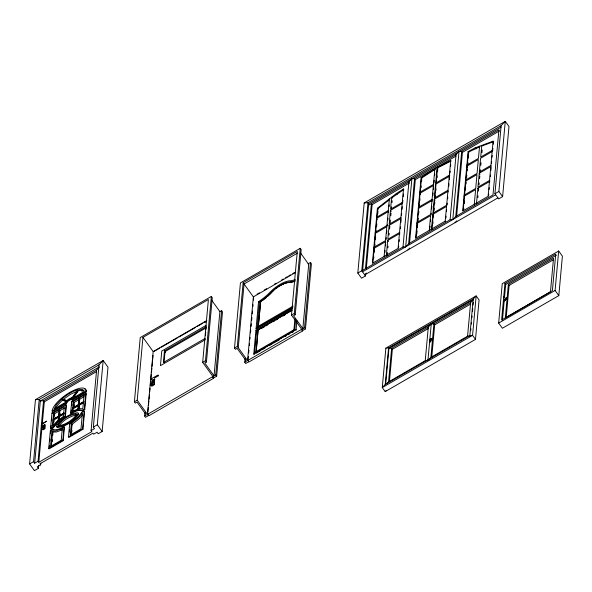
<?xml version="1.0" encoding="UTF-8"?>
<svg xmlns="http://www.w3.org/2000/svg" width="592" height="592" viewBox="0 0 592 592"><rect width="100%" height="100%" fill="white"/><g stroke="black" fill="none" stroke-linecap="round" stroke-linejoin="round"><path stroke-width="0.89" d="M152.943 382.262L152.758 382.95L153.372 382.624A1.354 0.466 -35.8 0 1 153.424 382.499M43.46 426.669L42.994 427.054L43.49 427.912L43.919 427.224L43.349 426.632M295.586 320.139L294.661 330.269L256.099 352.573L258.097 329.951L291.967 310.363M43.201 427.128C43.046 428.475 44.533 425.929 43.468 426.558M41.788 423.931L46.687 421.156L42.89 423.628M29.6 463.95L35.446 399.674L103.163 360.513L108.003 367.218L102.15 431.494L98.198 433.773L97.088 432.227L93.699 434.188L92.951 433.159L39.916 463.832L40.656 464.861L37.274 466.822L38.391 468.368L34.44 470.655L29.6 463.95L33.552 461.664L39.213 399.437L99.027 364.842L103.163 360.513L97.31 424.79L102.15 431.494M98.96 367.625L96.6 370.096L43.556 400.777L38.051 461.257L34.669 463.21L40.33 400.984L39.213 399.437L35.446 399.674M96.6 370.096L91.094 430.576L91.834 431.612L38.798 462.285L44.304 401.805L43.556 400.777L40.33 400.984L99.345 366.848M38.391 468.368L38.635 465.623M43.623 425.152L44.755 424.501L45.125 425.012L44.777 428.815L43.083 429.792L43.061 425.478L43.431 425.996M43.468 426.839L43.882 427.602M40.656 464.861L40.826 463.033M44.777 428.815L44.755 424.501M52.91 429.17L53.014 429.474C56.788 430.784 60.673 428.216 64.062 426.773L64.432 427.283L63.211 440.692L49.106 448.847L48.736 448.336L50.342 430.658L52.91 429.17L53.384 429.984M50.527 428.615L51.955 412.979L66.06 404.824L66.43 405.335L65.401 416.679L57.676 422.533L53.465 427.646L50.905 429.126L50.527 428.615L53.095 427.128L57.298 422.015L65.024 416.169L66.06 404.824M49.269 447.078L49.432 445.31M49.832 440.892L49.994 439.123M50.475 433.825L50.638 432.056M50.905 429.126L51.238 425.448M51.652 420.853L51.822 419.01M51.926 430.902L50.505 446.479L61.228 440.278L62.301 428.504L55.537 430.998L51.926 430.902L53.043 432.449M53.569 412.876L52.333 426.395L56.366 421.874L63.403 416.391L64.284 406.674L53.569 412.876L54.679 414.422L54.531 416.05M53.228 425.752L53.421 419.092L58.497 416.154L59.015 410.456L59.577 410.13L59.955 410.648L59.511 415.532M51.334 446.59L52.666 431.931L56.284 432.027L62.352 429.836M58.142 417.086L53.791 419.61L54.309 413.912L59.385 410.974L59.015 410.456M52.207 441.61L52.377 439.775M52.792 435.194L52.962 433.366M53.983 422.089L54.138 420.416M58.031 421.312L58.467 416.45L53.391 419.38M58.697 418.581L58.467 416.45M58.608 420.823L59.037 416.117L64.143 412.89L59.059 415.828L59.577 410.13M59.119 419.772L59.037 416.117M59.881 416.043L60.103 413.601M63.211 440.692L62.841 440.174L64.062 426.773M68.487 436.911L69.701 423.509L77.426 417.663L81.629 412.565L84.197 411.077L84.575 411.595L82.961 429.267L68.857 437.429L68.487 436.911L82.591 428.756L84.197 411.077M70.67 412.905L71.699 401.561L85.81 393.399L86.18 393.917L84.76 409.546L82.192 411.026L81.718 410.204C77.944 408.894 74.059 411.455 70.67 412.905L71.04 413.416C74.437 411.973 78.322 409.405 82.088 410.715L82.192 411.026M69.345 432.064L69.59 429.385M71.04 413.416L71.358 409.93M71.758 405.564L71.913 403.818M71.329 423.287L70.256 435.053L80.978 428.852L82.399 413.275L78.359 417.797L71.329 423.287L72.446 424.834M86.18 393.917L73.312 401.457L72.431 411.166L79.195 408.672L82.806 408.776L84.034 395.256M73.245 411.455L73.171 407.666L78.248 404.736L78.766 399.038L79.328 398.712L79.698 399.223L79.18 404.921M71.084 435.179L72.069 424.316L79.106 418.833L82.725 414.874M71.787 432.079L71.95 430.266M74.133 406.26L74.281 404.632M77.789 409.723L78.218 405.024L73.142 407.962M78.233 409.457L78.521 406.327M78.84 402.804L78.766 399.038M78.344 409.56L78.788 404.699L83.864 401.761M79.328 398.712L78.81 404.403L83.886 401.472M78.788 409.264L79.158 405.217L78.788 404.699M79.38 407.348L79.528 405.727M84.76 409.546L84.382 409.035L85.81 393.399M91.094 430.576L94.476 428.623L93.358 427.076L99.027 364.842M148.555 413.852L148.385 415.673L145.565 417.301L144.633 416.013L146.328 415.036L137.026 402.146L135.331 403.122L134.399 401.835L140.252 337.558L211.344 296.444L212.276 297.732L206.43 362.008L204.736 362.985L214.038 375.876L215.732 374.899L221.586 310.622L219.891 311.599L214.038 375.876M137.218 400.207L142.938 337.388L208.391 299.537L202.679 362.348L212.913 376.527L147.46 414.385L137.218 400.207L134.399 401.835M144.633 416.013L144.973 412.343M147.46 414.385L153.173 351.567L142.938 337.388M147.889 411.906L148.303 407.355M148.474 405.535L148.888 400.984M149.051 399.163L149.465 394.612M149.717 391.882L150.042 388.241M150.294 385.51L150.627 381.87M150.871 379.139L151.286 374.588M151.456 372.76L151.87 368.209M152.033 366.389L152.447 361.838M152.618 360.017L153.032 355.466M151.693 385.658L152.166 380.501L154.579 379.102L154.386 384.622L151.878 386.073L151.693 385.658L154.112 384.26L154.579 379.102M151.878 386.073L152.166 380.501M152.817 383.12L153.128 383.061M153.062 382.269L153.417 382.351M205.972 329.396L206.223 326.703L164.465 350.849L163.399 362.533L205.158 338.387M164.043 362.408L165.02 351.626L205.994 327.931M205.402 335.694L205.727 332.097M206.43 362.008L205.498 360.72L211.344 296.444M148.385 415.673L147.645 414.644L148.207 414.311L149.14 415.606L213.468 378.399L213.631 376.564M213.468 378.399L212.535 377.111L213.098 376.786L213.845 377.814L216.665 376.186L222.511 311.91L221.586 310.622M248.226 360.794L248.492 361.882L245.665 363.51L244.74 362.223L246.427 361.246L237.126 348.355L235.431 349.332L234.499 348.044L240.433 282.887L300.24 248.3L301.173 249.587L295.245 314.744L293.551 315.721L302.86 328.612L304.547 327.628L310.482 262.478L308.084 263.862M237.325 346.409L243.12 282.717L297.288 251.393L291.493 315.085L301.728 329.263L247.56 360.587L237.325 346.409L234.499 348.044M238.25 347.704L244.052 284.012L297.421 253.139M244.74 362.223L245.073 358.552M247.56 360.587L253.354 296.895L243.12 282.717M248.1 359.285L248.344 356.554M248.677 352.913L248.921 350.19M249.336 345.639L249.506 343.819M249.92 339.268L250.083 337.447M250.497 332.896L250.749 330.166M251.075 326.532L251.326 323.802M251.659 320.161L251.903 317.43M252.236 313.79L252.488 311.059M252.902 306.515L253.065 304.695M253.48 300.144L253.642 298.324M291.812 310.304L256.721 330.602L254.582 354.127L253.761 354.097L255.944 330.092L291.878 309.305M292.655 307.751L256.077 328.627L258.534 301.676A24.686 8.429 -35.8 0 0 269.345 292.988A17.235 5.883 -35.8 0 1 280.164 284.301A17.235 5.883 -35.8 0 1 290.509 280.749A24.686 8.429 -35.8 0 0 295.282 279.579M257.128 328.294L259.511 302.157A23.946 8.17 -35.8 0 0 269.996 293.728A16.717 5.705 -35.8 0 1 280.49 285.3A16.717 5.705 -35.8 0 1 290.524 281.859A23.946 8.17 -35.8 0 0 295.156 280.719M260.702 301.35L258.208 327.443L260.702 301.35A24.183 8.251 -35.8 0 0 270.833 292.936L271.587 292.115A14.526 4.958 -35.8 0 1 279.254 285.958L280.852 285.033A14.526 4.958 -35.8 0 1 288.186 282.517L289.547 282.48A24.908 8.503 -35.8 0 0 294.942 281.244M256.099 352.573L258.097 329.951M295.245 314.744L294.313 313.449L300.24 248.3M256.129 351.618L293.935 329.759L294.92 318.925M296.895 320.731L296.052 330.144L296.081 329.618L253.761 354.097M248.211 360.942L248.958 361.971L302.564 330.972L301.831 329.796M302.564 330.972L302.734 329.13M302.86 328.612L308.706 264.335L300.433 252.873M301.816 329.936L302.66 330.551L305.479 328.915L311.407 263.766L310.482 262.478M365.656 274.081L365.493 275.924L361.542 278.21L357.82 273.053L364.198 202.93L505.265 121.345L508.987 126.503L502.608 196.625L498.656 198.905L494.934 193.754L501.128 125.674L505.265 121.345L498.886 191.468L502.608 196.625M365.493 275.924L361.771 270.766L367.965 202.693L501.128 125.674M364.198 202.93L367.965 202.693L368.705 203.722L362.511 271.802L495.682 194.783M365.464 268.709L371.399 203.552L372.139 204.588L366.293 268.82M377.422 208.236L372.412 263.24L398.09 248.396L403.5 188.966L396.329 193.54L377.422 208.236L378.17 209.265M372.871 262.841L374.129 249.025M374.314 246.99L375.498 233.995L375.121 233.477L386.835 226.706L385.57 240.567L373.863 247.338M375.683 231.96L376.867 218.966M373.678 258.563L373.841 256.758M374.255 252.244L374.418 250.438M374.847 245.769L375.002 244.037M375.395 239.708L375.631 237.111M376.053 232.478L376.209 230.747M376.608 226.41L376.845 223.813M377.755 213.793L377.999 211.078M384.127 256.469L385.466 241.736L373.759 248.507L374.499 249.535M387.471 224.324L387.309 226.055L386.939 225.537L388.197 211.677L376.49 218.455L377.237 219.484M388.308 210.515L389.358 198.956L389.728 199.474L377.792 208.747L376.971 217.797L376.601 217.286L388.308 210.515L388.678 211.026M384.918 252.384L385.081 250.542M385.503 245.939L385.673 244.096M386.102 239.353L386.258 237.621M386.65 233.285L386.887 230.688M387.864 219.995L388.019 218.263M389.085 206.586L389.247 204.802M399.8 234.173L399.43 233.662L387.723 240.433L386.384 255.167L386.754 255.685M401.169 219.144L400.799 218.633L389.092 225.404L387.827 239.264L399.533 232.493L399.911 233.004M402.168 203.604L390.454 210.375L389.196 224.235L400.902 217.464M387.212 255.278L387.464 252.518M387.878 247.907L388.049 246.065M389.048 235.098L389.203 233.366M389.595 229.03L389.832 226.433L389.092 225.404M390.18 222.666L390.417 220.069M390.809 215.74L391.046 213.142M391.386 209.376L391.623 206.8M392.015 202.501L392.17 200.777M385.866 348.126L382.277 387.568L385.2 391.615L475.487 339.401L479.076 299.959L476.16 295.911L385.866 348.126L388.559 347.955L473.2 299.004L476.16 295.911L472.564 335.353L475.487 339.401M385.237 384.474L469.878 335.523L472.564 335.353L382.277 387.568L385.237 384.474L388.559 347.955L388.929 348.473L385.688 384.082M398.542 247.989L398.712 246.146M399.134 241.543L399.297 239.701M400.303 228.675L400.458 226.943M400.858 222.614L401.095 220.017M401.517 215.377L401.672 213.645M402.064 209.316L402.301 206.719M402.893 200.259L402.641 202.952L402.271 202.434L390.565 209.205L391.66 197.166L392.407 198.202M403.219 196.67L403.463 193.976M386.791 383.757L388.559 381.899L391.615 348.303L428.297 327.087L431.25 323.994L433.943 323.824L470.618 302.608L473.578 299.515L388.929 348.473L391.615 348.303L392.363 349.332L389.469 381.115M402.989 247.005L408.917 181.855L411.877 178.762L414.563 178.592L456.04 154.601L458.992 151.508L461.679 151.337L498.923 129.803L492.988 194.953L455.751 216.494L452.799 219.588L450.105 219.758L408.635 243.741L405.675 246.834L402.989 247.005L362.644 270.337M405.675 246.834L411.877 178.762M408.635 243.741L414.563 178.592L415.31 179.62L409.464 243.852M421.104 177.585L415.584 238.28L445.206 221.149L450.727 160.447L436.008 168.047L421.104 177.585L421.852 178.614M416.035 237.873L417.293 224.057M418.766 207.859L420.031 194.006M416.827 233.781L417.079 231.021M417.419 227.335L417.671 224.575L416.923 223.547L430.606 215.629L429.267 230.362M418.011 220.809L418.248 218.211M418.64 213.875L418.877 211.277M419.217 207.511L419.454 204.913M419.854 200.584L420.009 198.853M421.008 187.827L421.178 185.984M421.6 181.374L421.763 179.531M431.975 200.599L430.71 214.459L417.027 222.377L417.404 222.888L418.662 209.028L418.292 208.517L431.975 200.599L432.345 201.117M432.456 199.948L432.079 199.43L433.344 185.577L419.661 193.488L420.401 194.516M433.448 184.408L434.868 168.772L435.246 169.29L421.474 178.096L420.135 192.837L419.765 192.319L433.448 184.408L433.818 184.919M429.888 228.12L430.058 226.277M430.473 221.674L430.643 219.832M431.087 214.977L431.242 213.246M431.635 208.909L431.871 206.312M432.848 195.619L433.085 193.022M433.396 189.551L433.633 186.954M433.988 183.083L434.239 180.323M434.654 175.728L434.824 173.885M446.546 206.408L432.863 214.326L431.524 229.06L431.894 229.578L433.233 214.837M434.602 199.815L433.344 213.668L432.967 213.157L434.232 199.297L447.915 191.379L448.285 191.897M449.417 179.472L449.284 176.357L435.601 184.267L434.336 198.128L448.018 190.217M434.787 197.78L435.971 184.785L435.601 184.267M436.075 183.616L437.503 167.98L451.104 160.965M432.856 223.643L433.018 221.8M433.44 217.197L433.61 215.355L432.863 214.326M434.032 210.722L434.269 208.125M434.661 203.789L434.817 202.057M435.238 197.425L435.394 195.693M435.867 190.498L436.03 188.767M437.037 177.696L437.199 175.854M437.621 171.258L437.791 169.416M388.559 381.899L425.241 360.683L428.297 327.087M425.241 360.683L427.927 360.513L431.25 323.994L430.88 323.476M427.927 360.513L430.88 357.42L433.943 323.824L434.683 324.853L431.709 357.546M445.917 217.974L446.079 216.139M446.501 211.529L446.664 209.686M447.101 204.891L447.263 203.16M447.656 198.831L447.811 197.092M448.788 186.399L449.025 183.801M450.009 172.938L450.179 171.095M450.601 166.493L450.764 164.65M450.105 219.758L456.04 154.601M452.799 219.588L458.992 151.508M455.751 216.494L461.679 151.337L462.426 152.373L456.58 216.605M468.109 151.574L462.7 211.033L488.089 196.344L493.114 141.162L475.184 147.859L468.109 151.574L468.857 152.603M463.151 210.626L464.409 196.81L464.039 196.292L475.605 189.603L474.266 204.336L474.636 204.854M464.594 194.775L465.778 181.781M465.882 180.612L467.147 166.752M467.332 164.687L468.479 152.092L479.927 146.742L479.557 146.231L478.447 158.382L466.881 165.072M463.632 209.96L463.795 208.155M464.209 203.641L464.454 200.94M465.445 190.091L465.601 188.36M465.993 184.031L466.148 182.299L465.408 181.263L476.974 174.573L475.716 188.434L464.143 195.123M466.57 177.667L466.807 175.062M467.206 170.733L467.362 169.001M467.791 164.302L467.954 162.504M468.361 158.005L468.605 155.304M489.806 182.121L489.429 181.611L477.862 188.3L476.523 203.034L476.893 203.552M491.168 167.099L490.798 166.581L479.231 173.271L477.973 187.131L489.54 180.442L489.91 180.952M477.855 197.617L478.018 195.774M478.44 191.172L478.61 189.329L477.862 188.3M479.032 184.697L479.187 182.965M479.579 178.636L479.816 176.031M480.164 172.265L480.401 169.667M480.793 165.338L481.03 162.741M481.94 152.714L482.184 150.02M430.88 357.42L467.562 336.212L470.618 302.608M473.2 299.004L469.878 335.523L470.248 336.041M470.751 330.558L470.914 328.738M471.328 324.172L471.498 322.344M471.913 317.778L472.076 315.95M472.497 311.385L472.742 308.647M473.075 304.998L473.326 302.26M488.548 195.937L488.711 194.095M489.133 189.492L489.303 187.649M490.302 176.623L490.465 174.892M490.857 170.563L491.094 167.965M491.515 163.325L491.671 161.594M492.063 157.265L492.226 155.533M492.877 148.385L492.648 150.901L492.27 150.383L480.704 157.072L481.77 145.403L482.14 145.913L493.484 141.68L493.114 141.162M493.254 144.189L493.41 142.517M498.664 323.091L502.253 283.649L558.678 251.015L562.4 256.173L558.811 295.615L502.386 328.249L498.664 323.091L555.089 290.457L558.678 251.015M504.939 283.479L501.616 319.998L552.403 290.628L555.725 254.109L504.939 283.479L505.686 284.515L504.517 297.295M502.445 320.117L504.273 300.033M508.373 284.338L505.316 317.941L550.456 291.834L553.513 258.238L508.373 284.338L509.12 285.374L506.227 317.157M153.202 382.491L153.217 382.447A1.517 0.518 -35.8 0 1 153.232 382.365L153.321 382.654M151.952 385.222L152.285 385.274M154.194 379.65L154.053 379.568M153.994 384.178L153.594 384.349L153.987 384.289M43.438 427.831L43.179 427.476M72.261 400.029L71.528 399.474A3.382 1.154 -35.8 0 0 67.54 401.783L66.615 403.293L52.51 411.455L52.14 410.937L66.245 402.775L67.162 401.265A3.382 1.154 -35.8 0 1 71.158 398.956L72.261 400.029L86.365 391.874A20.298 6.926 -35.8 0 0 84.501 388.803M81.837 413.534L81.629 412.565M58.194 425.145C62.19 419.462 69.382 414.578 76.353 414.037L76.538 414.533C72.542 420.209 65.342 425.093 58.379 425.641L58.194 425.145L58.934 426.173C62.767 420.401 69.693 416.472 76.368 414.866L75.621 413.838M152.751 381.455L152.84 381.337M153.165 381.699L153.735 381.048M431.287 339.838L431.679 339.024L431.324 339.209M55.293 408.643L56.987 405.86L62.589 399.97L66.681 401.391M505.538 299.278L505.376 298.686L505.738 299.219M71.632 398.416L77.411 390.528L83.354 390.616M72.106 398.283L77.885 390.394M73.053 397.498L77.789 391.046L77.411 390.528M73.001 398.076L78.255 390.912M44.378 425.707L43.334 426.366L43.505 425.759M431.353 339.682L431.316 339.142L431.583 339.579M366.522 273.038L364.746 274.895L497.916 197.876M407.91 249.928L409.686 248.07M455.026 222.681L456.802 220.823M430.798 339.971L431.287 339.149M385.2 391.615L386.384 390.38M158.382 375.787L157.99 375.025L151.596 378.614M62.079 398.719L56.24 404.832L54.146 408.946L64.987 402.671C66.866 400.222 70.048 397.276 73.304 397.861L84.145 391.593L83.953 390.602L82.606 389.58C74.807 388.833 67.969 394.287 62.079 398.719L62.589 399.97M43.919 427.224L44.148 426.839L43.497 427.409M505.849 299.256C506.175 298.745 506.182 297.354 506.323 298.886M152.988 381.255L153.395 380.989M158.308 375.846L154.475 378.073M62.449 399.237L66.807 400.451M62.715 399.03L63.085 399.548L70.529 394.294L76.953 391.356M392.03 197.684L403.87 189.484L403.5 188.966M151.826 379.213L151.508 379.709L152.144 379.183M430.784 340.097L431.235 339.771M280.467 285.544L279.639 286.04A14.963 5.106 -35.8 0 0 278.773 286.595M368.705 203.722L501.084 127.169M368.572 205.187L408.917 181.855M372.139 204.588L409.664 182.884M415.31 179.62L455.981 156.096M462.426 152.373L499.663 130.832M44.304 401.805L96.548 371.591M492.167 151.552L480.6 158.242L479.335 172.102L490.909 165.412M153.173 351.567L206.652 320.635M154.157 351.367L159.744 348.133M161.342 347.208L177.304 337.973M178.902 337.055L195.663 327.361M197.262 326.436L202.849 323.202M204.447 322.277L206.845 320.894M204.721 322.396L206.312 321.478M71.891 399.511L85.995 391.356L86.365 391.874M257.046 294.209L259.429 292.833M264.202 290.073L266.585 288.696M274.533 284.093L276.124 283.176M281.688 279.957L283.272 279.039M285.662 277.663L287.246 276.745M288.837 275.82L290.428 274.903M292.811 273.526L294.402 272.609M253.354 296.895L295.578 272.483M206.016 325.437L161.779 351.019L160.447 365.627L205.476 339.586M59.955 410.648L64.306 408.132M79.136 399.548L74.059 402.486L73.541 408.184L73.171 407.666M79.698 399.223L84.057 396.707M375.232 232.308L386.939 225.537M418.396 207.348L432.079 199.43M465.512 180.094L477.078 173.404L478.343 159.551L466.777 166.241L467.517 167.27M60.887 415.503L63.788 413.823M74.266 407.762L77.892 405.668M79.905 404.499L82.813 402.826M53.761 419.898L58.845 416.96M59.407 416.635L64.484 413.697M73.512 408.48L78.595 405.542L78.218 405.024M79.158 405.217L83.509 402.693M42.713 429.274L44.407 428.297M81.822 410.515L84.382 409.035M432.967 213.157L446.657 205.239M152.988 380.464L154.867 379.376M258.445 326.155L293.099 306.108M48.736 448.336L62.841 440.174M256.077 328.627L292.811 307.381M202.679 362.348L205.498 360.72M262.049 328.19L264.409 326.828M265.978 325.918L267.554 325.008M273.067 321.819L274.636 320.908M276.212 319.998L277.789 319.088M283.294 315.906L284.87 314.996M357.82 273.053L361.771 270.766M494.934 193.754L498.886 191.468M93.358 427.076L97.31 424.79M291.493 315.085L294.313 313.449M256.173 353.202L260.961 350.434M262.552 349.517L264.95 348.133M269.73 345.365L272.128 343.982M273.719 343.057L275.317 342.132M276.915 341.214L279.306 339.83M284.885 336.596L286.484 335.679M288.075 334.754L289.673 333.829M292.063 332.445L293.662 331.527M392.363 349.332L428.245 328.582M434.683 324.853L470.566 304.103M505.686 284.515L556.465 255.145M509.12 285.374L553.468 259.725M430.658 339.83L431.117 339.845M505.279 298.997L505.834 298.368M153.195 381.736L152.669 381.744M60.643 429.022L62.745 428.112M506.315 298.62L505.82 298.375L506.182 298.901M467.562 336.212L469.352 336.093M81.452 390.898L82.969 391.053M78.299 413.283L78.64 414.052C74.141 420.993 65.446 426.987 57.121 427.409L56.839 426.662M63.085 399.548L66.363 400.68M62.219 399.459L67.125 401.161M63.781 400.769L66.237 401.62M258.534 301.676L259.511 302.157M255.944 330.092L256.721 330.602M430.354 338.498L430.236 339.63M293.935 329.759L294.661 330.269M504.095 296.488L504.421 296.881M475.184 147.859L475.931 148.888M479.231 173.271L479.979 174.3M555.089 290.457L558.811 295.615M449.757 175.698L449.387 175.188L435.705 183.098L437.125 167.469L437.873 168.498M433.344 185.577L433.714 186.088M434.232 199.297L434.972 200.325M445.206 221.149L445.576 221.66M396.329 193.54L397.077 194.568M390.454 210.375L391.201 211.403M388.197 211.677L388.574 212.195M387.723 240.433L388.463 241.462M385.466 241.736L385.836 242.254M304.547 327.628L305.479 328.915M211.618 300.144L219.891 311.599M215.732 374.899L216.665 376.186M164.465 350.849L165.582 352.395M77.3 389.921L77.67 390.431M78.248 404.736L78.618 405.246M71.514 397.802L71.891 398.32M73.312 401.457L74.429 403.004M71.699 401.561L72.076 402.072M66.985 400.421L67.362 400.939M66.245 402.775L66.615 403.293M82.591 428.756L82.961 429.267M65.024 416.169L65.401 416.679M69.701 423.509L70.078 424.02M58.497 416.154L58.867 416.672M51.955 412.979L52.325 413.497M57.35 421.978L57.72 422.488M58.497 424.36L59.237 425.396M53.421 419.092L53.791 419.61M53.095 427.128L53.465 427.646M50.342 430.658L50.712 431.176M43.416 426.743L43.838 427.409M38.051 461.257L38.798 462.285M33.552 461.664L34.669 463.21M506.264 298.168L506.53 298.553M506.167 298.161L506.508 298.642M506.034 298.19L506.434 298.76M505.228 298.708L505.679 299.345M505.516 299.404L505.975 299.078M431.516 338.979L431.598 339.312M430.939 340.037L430.821 339.653M506.019 298.309L506.308 298.731M505.931 298.331L506.264 298.812M506.086 298.99L506.123 298.338M505.472 298.597L505.857 299.152M505.294 298.775L505.627 299.256M504.562 299.752L504.71 300.41M504.206 298.161L503.925 296.555M430.428 341.273L430.317 340.356M52.14 410.937A20.298 6.926 -35.8 0 1 69.863 392.378A20.298 6.926 -35.8 0 1 85.995 391.356M267.821 296.237A24.908 8.503 -35.8 0 0 270.966 293.225L271.75 292.381A14.963 5.106 -35.8 0 1 273.844 290.361M266.097 297.717A24.908 8.503 -35.8 0 1 264.298 299.16M263.373 299.87A24.908 8.503 -35.8 0 1 262.441 300.558M261.494 301.239A24.908 8.503 -35.8 0 1 260.532 301.898M294.957 281A24.183 8.251 -35.8 0 1 288.866 282.502A14.963 5.106 -35.8 0 0 282.991 284.241M276.227 288.4A14.963 5.106 -35.8 0 1 277.914 287.179M281.289 285.085A14.963 5.106 -35.8 0 1 282.147 284.648M431.08 338.927A1.332 0.444 -35.5 0 1 432.145 338.92A1.332 0.444 -35.5 0 1 430.665 340.2M430.125 340.326A1.332 0.444 -35.5 0 1 430.162 339.682M505.731 298.116A1.332 0.429 -35.1 0 1 506.804 297.954A1.332 0.429 -35.1 0 1 505.879 299.049A1.332 0.429 -35.1 0 1 504.606 299.441M504.192 300.359C504.983 301.913 505.701 298.997 504.192 300.359M430.029 341.976L430.961 341.547L430.051 341.939M504.229 300.277C504.717 301.987 505.916 299.123 504.229 300.277M56.928 424.96L56.751 426.891C65.076 426.477 73.771 420.475 78.262 413.534L77.981 412.779C69.826 412.942 62.227 419.055 56.928 424.96"/></g></svg>
